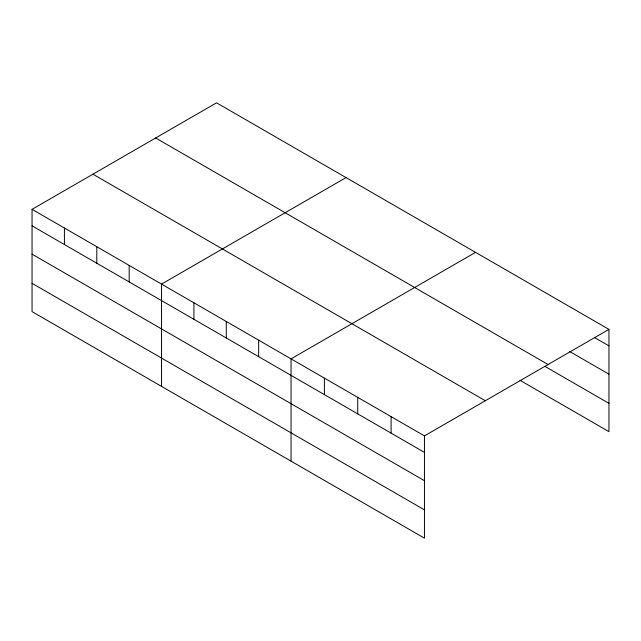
<?xml version="1.0" encoding="UTF-8"?>
<svg xmlns="http://www.w3.org/2000/svg" width="641" height="641" viewBox="0 0 641 641"><rect width="100%" height="100%" fill="white"/><g stroke="black" fill="none" stroke-linecap="round" stroke-linejoin="round"><path stroke-width="0.96" d="M424.454 480.702L424.454 435.888L32.05 209.343L32.05 311.63L424.454 538.176L424.454 480.702L32.05 254.156M520.003 380.305L608.95 431.657L608.95 329.37L216.546 102.824L32.05 209.343M346.044 177.581L161.54 284.099L161.54 386.387M475.534 252.346L291.038 358.864L291.038 461.151M424.454 435.888L608.95 329.37M594.407 337.478L608.95 345.876M569.609 351.468L608.95 374.184M155.667 137.975L548.063 364.521M544.81 366.315L608.95 403.349M92.937 174.192L485.333 400.737M32.05 225.848L424.454 452.394M32.05 283.322L424.454 509.867M391.098 416.634L391.098 433.14M357.742 397.38L357.742 413.886M324.386 378.118L324.386 394.624M258.66 340.171L258.66 356.676M226.289 321.486L226.289 337.991M193.919 302.792L193.919 319.298M129.17 265.414L129.17 281.92M96.799 246.721L96.799 263.227M64.421 228.028L64.421 244.533"/></g></svg>
